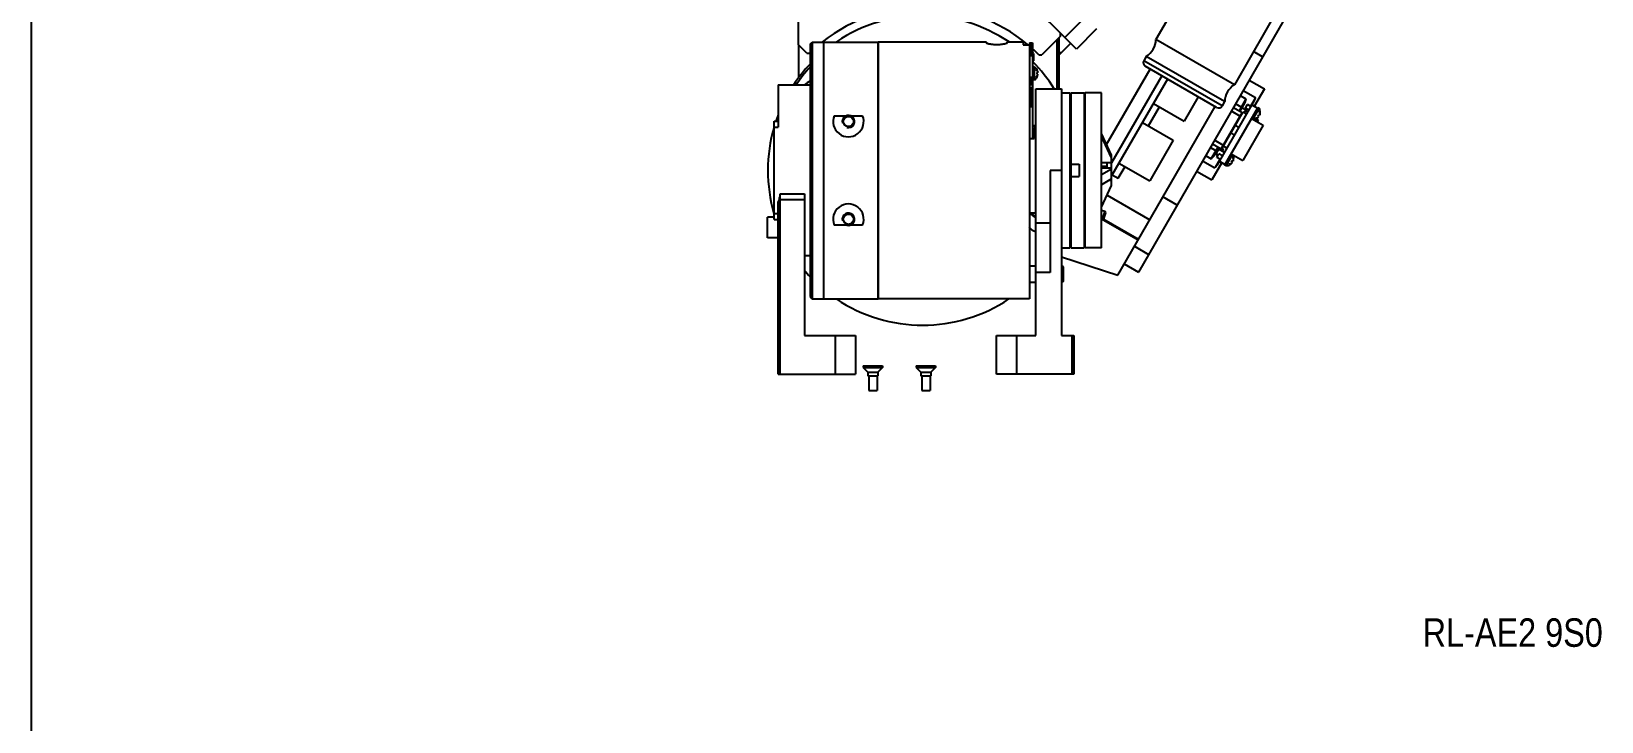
# Model space of a CAD drawing. Header units: millimetres. Extents: x 0 to 841, y 0 to 594.
# Drawn here: x 0 to 192.7, y 200.8 to 285.5 of the extents above; entities that cross this region are included whole.
import ezdxf

# ---------------------------------------------------------------- set-up
doc = ezdxf.new("R2010")
doc.units = ezdxf.units.MM
doc.header["$LTSCALE"] = 46.255
doc.layers.get('0').update_dxf_attribs({"linetype": 'CONTINUOUS'})
for name, color, linetype in [('AXIS', 7, 'CONTINUOUS'), ('COSMETIC', 7, 'CONTINUOUS'), ('NOTE', 7, 'CONTINUOUS')]:
    doc.layers.add(name, color=color, linetype=linetype)
doc.styles.add('TEXTSTYLE_2', font='txt', dxfattribs={"width": 0.85})

msp = doc.modelspace()

# ---------------------------------------------------------------- linework, layer by layer
at = {"color": 7, "linetype": 'CONTINUOUS'}
for p, q in [((0, 0), (0, 594)), ((128.25, 283.37), (100.32, 311.3)), ((94.13, 283.9), (94.13, 300.17)), ((126.31, 284.96), (126.31, 285.32)), ((128.96, 286.91), (126.84, 284.79)), ((130.73, 285.85), (128.25, 283.37)), ((95.16, 282.88), (94.13, 283.9)), ((94.13, 283.9), (94.13, 279.78)), ((95.59, 283.99), (95.84, 284.24)), ((95.59, 283.99), (95.59, 252.99)), ((95.84, 284.24), (95.84, 252.74)), ((95.84, 284.24), (97.24, 284.24)), ((121.73, 284.24), (121.73, 283.91)), ((121.73, 283.91), (122.48, 283.91)), ((122.48, 283.91), (122.48, 252.74)), ((122.48, 283.55), (122.88, 283.55)), ((122.48, 283.55), (122.88, 283.55)), ((122.88, 283.55), (122.88, 283.55)), ((126.31, 284.96), (124.01, 282.67)), ((125.88, 278.49), (125.88, 284.54)), ((126.13, 278.49), (126.13, 284.79)), ((127.54, 284.08), (126.13, 282.67)), ((147.64, 278.99), (138.02, 284.54)), ((95.16, 282.88), (95.51, 282.88)), ((97.27, 282.74), (97.24, 282.74)), ((122.48, 282.59), (122.88, 282.59)), ((122.98, 282.85), (122.88, 282.88)), ((122.98, 281.94), (122.88, 281.91)), ((122.98, 282.85), (122.98, 281.94)), ((123.66, 282.67), (123.62, 282.7)), ((123.66, 282.67), (124.01, 282.67)), ((126.31, 282.84), (126.13, 283.02)), ((146.14, 276.4), (136.53, 281.95)), ((146.45, 276.93), (136.83, 282.48)), ((151.11, 282.42), (149.99, 283.07)), ((97.27, 281.24), (97.24, 281.24)), ((123.09, 281.19), (122.88, 281.19)), ((123.09, 279.59), (122.88, 279.59)), ((123.09, 281.19), (123.09, 279.59)), ((123.43, 280.83), (123.43, 280.83)), ((123.43, 280.5), (123.53, 280.51)), ((123.53, 280.28), (123.43, 280.29)), ((123.43, 279.96), (123.43, 279.96)), ((131.96, 271.66), (137.31, 280.92)), ((138.74, 280.09), (132.58, 269.42)), ((139.43, 279.69), (132.58, 267.82)), ((145.46, 276.22), (136.71, 281.27)), ((91.65, 278.99), (91.65, 273.81)), ((91.65, 278.99), (95.59, 278.99)), ((97.27, 278.79), (97.24, 278.79)), ((122.48, 279.04), (122.88, 279.04)), ((122.48, 278.63), (122.88, 278.63)), ((122.48, 278.62), (122.88, 278.62)), ((122.48, 278.62), (122.88, 278.62)), ((122.48, 278.61), (122.88, 278.61)), ((122.88, 278.61), (122.88, 278.63)), ((123.28, 278.49), (126.43, 278.49)), ((123.28, 248.24), (123.28, 278.49)), ((126.43, 278.49), (126.43, 248.24)), ((127.58, 277.99), (129.2, 277.99)), ((127.58, 277.99), (127.58, 258.99)), ((129.33, 277.87), (129.2, 277.99)), ((129.2, 277.99), (129.2, 258.99)), ((143.2, 277.52), (141.48, 274.53)), ((148.36, 277.66), (149.05, 277.26)), ((148.73, 278.29), (150.22, 277.43)), ((97.27, 277.29), (97.24, 277.29)), ((127.58, 276.87), (127.43, 276.87)), ((127.58, 275.62), (127.43, 275.62)), ((133.33, 255.62), (145.28, 276.32)), ((137.09, 273.94), (138.44, 276.28)), ((137.71, 276.71), (141.48, 274.53)), ((150.09, 277.05), (145.5, 269.1)), ((148.58, 275.59), (146.01, 271.13)), ((146.11, 271.16), (148.69, 275.62)), ((146.46, 269.17), (150.51, 276.18)), ((148.4, 275.12), (147.27, 275.77)), ((147.52, 276.21), (148.58, 275.59)), ((148.55, 276.19), (147.77, 276.64)), ((149.05, 277.26), (148.22, 275.81)), ((148.92, 276.83), (148.3, 275.76)), ((148.56, 276.2), (149.08, 275.9)), ((148.61, 275.49), (148.58, 275.59)), ((149.12, 275.37), (148.69, 275.62)), ((148.86, 275.52), (149.16, 276.04)), ((149.05, 277.26), (148.92, 276.83)), ((148.99, 276.14), (149.24, 276.57)), ((149.42, 275.89), (148.99, 276.14)), ((149.26, 275.62), (149, 275.77)), ((149.67, 276.32), (149.24, 276.57)), ((150.22, 277.43), (149.61, 276.36)), ((149.8, 276.54), (150.49, 276.14)), ((150.05, 274.95), (150.7, 276.08)), ((150.7, 276.08), (150.51, 276.18)), ((150.81, 275.59), (150.81, 275.59)), ((91.15, 262.44), (91.15, 274.55)), ((91.15, 274.55), (91.65, 274.55)), ((91.15, 273.81), (91.65, 273.81)), ((123.28, 273.74), (123.08, 273.74)), ((123.08, 273.74), (123.08, 272.4)), ((127.58, 274.99), (127.43, 274.99)), ((136.36, 274.37), (140.13, 272.19)), ((148.2, 273.77), (147.76, 274.02)), ((151.17, 274.02), (148.67, 269.69)), ((149.74, 274.84), (151.17, 274.02)), ((149.86, 275.06), (150.56, 274.66)), ((150.38, 274.83), (150.37, 274.84)), ((150.56, 274.66), (150.43, 274.44)), ((150.62, 275.06), (150.53, 275.12)), ((150.64, 275.31), (150.73, 275.27)), ((122.48, 272.4), (123.08, 272.4)), ((123.08, 272.89), (122.88, 272.69)), ((127.53, 272.99), (127.43, 272.99)), ((127.53, 271.74), (127.43, 271.74)), ((127.58, 273.12), (127.53, 273.12)), ((127.53, 273.12), (127.53, 271.62)), ((132.58, 270.35), (131.33, 273)), ((132.58, 270.02), (131.33, 272.68)), ((140.13, 272.19), (137.25, 267.21)), ((144.95, 271.75), (146.01, 271.13)), ((146.32, 271.53), (145.2, 272.18)), ((147.65, 272.82), (147.21, 273.07)), ((127.58, 271.62), (127.53, 271.62)), ((132.58, 270.2), (132.57, 270.2)), ((132.58, 270.18), (132.57, 270.2)), ((132.58, 266.64), (132.58, 270.35)), ((144.11, 270.3), (144.81, 269.9)), ((144.7, 271.31), (145.48, 270.86)), ((144.81, 269.9), (145.64, 271.35)), ((145.11, 270.22), (144.81, 269.9)), ((145.11, 270.22), (145.73, 271.3)), ((145.86, 269.87), (145.24, 268.8)), ((145.35, 270.45), (145.73, 271.1)), ((145.61, 270.3), (145.35, 270.45)), ((145.48, 270.86), (145.56, 270.81)), ((145.49, 270.08), (145.74, 270.51)), ((145.92, 269.83), (145.49, 270.08)), ((146.42, 270.7), (145.73, 271.1)), ((146.17, 270.26), (145.74, 270.51)), ((146.11, 271.16), (146.01, 271.13)), ((146.29, 271.06), (146.16, 270.85)), ((146.72, 271.21), (146.29, 271.46)), ((146.65, 269.06), (147.43, 270.4)), ((147.24, 270.51), (148.67, 269.69)), ((147.56, 269.96), (147.56, 269.96)), ((97.27, 269.24), (97.24, 269.24)), ((126.43, 268.49), (125.03, 268.49)), ((125.03, 268.49), (125.03, 255.94)), ((127.58, 269.24), (128.58, 269.24)), ((128.58, 269.24), (128.58, 267.74)), ((131.33, 269.44), (132.58, 269.44)), ((131.33, 268.99), (131.98, 268.99)), ((131.33, 268.8), (132.58, 268.8)), ((132.58, 268.65), (131.33, 267.93)), ((131.98, 269.44), (131.98, 268.8)), ((132.58, 268.06), (132.57, 268.04)), ((132.58, 268.04), (132.57, 268.04)), ((132.58, 268.02), (132.57, 268.04)), ((132.66, 267.96), (133.39, 267.53)), ((133.39, 267.53), (134.22, 268.96)), ((133.48, 269.39), (137.25, 267.21)), ((143.75, 269.66), (145.24, 268.8)), ((145.8, 269.61), (146.49, 269.21)), ((146.65, 269.06), (146.46, 269.17)), ((147.13, 269.21), (147.12, 269.21)), ((147.37, 269.44), (147.28, 269.49)), ((147.39, 269.68), (147.48, 269.64)), ((97.27, 267.74), (97.24, 267.74)), ((127.58, 267.74), (128.58, 267.74)), ((132.58, 267.44), (131.33, 266.73)), ((131.33, 263.99), (132.58, 266.64)), ((132.58, 267.23), (132.21, 267.23)), ((91.65, 243.49), (91.65, 264.6)), ((91.77, 264.92), (94.9, 264.92)), ((91.9, 265.61), (94.9, 265.61)), ((91.9, 243.49), (91.9, 265.61)), ((94.9, 265.61), (94.9, 248.24)), ((127.53, 265.24), (127.43, 265.24)), ((127.58, 265.37), (127.53, 265.37)), ((127.53, 265.37), (127.53, 263.87)), ((132.02, 265.44), (137.25, 262.42)), ((140.61, 264.23), (138.88, 265.23)), ((91.15, 262.74), (90.34, 262.74)), ((90.34, 260.2), (90.34, 262.74)), ((91.15, 263.18), (91.65, 263.18)), ((91.15, 262.44), (91.65, 262.44)), ((127.53, 263.99), (127.43, 263.99)), ((127.58, 263.87), (127.53, 263.87)), ((131.33, 263.6), (131.73, 263.48)), ((131.33, 262.55), (135.83, 259.95)), ((131.73, 263.48), (131.41, 262.5)), ((131.82, 263.29), (131.54, 262.43)), ((131.73, 263.48), (131.82, 263.29)), ((91.65, 260.2), (90.34, 260.2)), ((123.28, 262.07), (125.03, 262.07)), ((127.58, 261.99), (127.43, 261.99)), ((127.58, 261.37), (127.43, 261.37)), ((135.66, 260.16), (135.61, 260.08)), ((135.66, 260.16), (135.88, 260.04)), ((97.27, 259.7), (97.24, 259.7)), ((127.58, 260.12), (127.43, 260.12)), ((127.58, 258.99), (129.2, 258.99)), ((129.33, 259.12), (129.2, 258.99)), ((135.38, 259.17), (137.11, 258.17)), ((95.59, 257.99), (94.9, 257.99)), ((97.27, 258.2), (97.24, 258.2)), ((123.28, 256.74), (122.48, 256.74)), ((126.43, 257.86), (133.33, 255.62)), ((126.68, 256.66), (126.43, 256.73)), ((126.68, 254.83), (126.68, 256.66)), ((134.13, 257.01), (135.86, 256.01)), ((97.27, 255.74), (97.24, 255.74)), ((123.28, 254.74), (122.48, 254.74)), ((125.03, 255.94), (123.28, 255.94)), ((126.68, 254.83), (126.43, 254.76)), ((95.59, 252.99), (95.84, 252.74)), ((95.84, 252.74), (97.24, 252.74)), ((97.27, 254.24), (97.24, 254.24)), ((94.9, 248.24), (101.15, 248.24)), ((98.65, 248.24), (98.65, 243.49)), ((101.15, 248.24), (101.15, 243.49)), ((118.43, 248.24), (123.28, 248.24)), ((118.43, 243.49), (118.43, 248.24)), ((120.93, 243.49), (120.93, 248.24)), ((126.43, 248.24), (127.93, 248.24)), ((127.68, 248.24), (127.68, 243.49)), ((127.93, 248.24), (127.93, 243.49)), ((91.65, 243.49), (101.15, 243.49)), ((102.1, 244.49), (104.45, 244.49)), ((102.1, 244.49), (102.1, 244.29)), ((102.1, 244.29), (104.45, 244.29)), ((102.1, 244.29), (102.65, 243.74)), ((102.65, 243.74), (103.9, 243.74)), ((102.65, 243.74), (102.65, 243.29)), ((102.65, 243.29), (103.9, 243.29)), ((102.77, 243.29), (102.77, 241.49)), ((103.79, 243.29), (103.79, 241.49)), ((104.45, 244.29), (103.9, 243.74)), ((103.9, 243.74), (103.9, 243.29)), ((104.45, 244.49), (104.45, 244.29)), ((108.6, 244.49), (110.95, 244.49)), ((108.6, 244.49), (108.6, 244.29)), ((108.6, 244.29), (110.95, 244.29)), ((108.6, 244.29), (109.15, 243.74)), ((109.15, 243.74), (110.4, 243.74)), ((109.15, 243.74), (109.15, 243.29)), ((109.15, 243.29), (110.4, 243.29)), ((109.27, 243.29), (109.27, 241.49)), ((110.29, 243.29), (110.29, 241.49)), ((110.95, 244.29), (110.4, 243.74)), ((110.4, 243.74), (110.4, 243.29)), ((110.95, 244.49), (110.95, 244.29)), ((127.93, 243.49), (118.43, 243.49)), ((102.77, 241.49), (103.79, 241.49)), ((109.27, 241.49), (110.29, 241.49))]:
    msp.add_line(p, q, dxfattribs=at)
at = {"color": 3, "linetype": 'CONTINUOUS'}
msp.add_line((154.38, 288.09), (135.86, 256.01), dxfattribs=at)
at = {"color": 6, "linetype": 'CONTINUOUS'}
for p, q in [((122.48, 284.15), (122.88, 284.15)), ((122.48, 284.15), (122.48, 283.91)), ((122.48, 284.13), (122.88, 284.13)), ((122.48, 284.05), (122.88, 284.05)), ((122.48, 283.93), (122.88, 283.93)), ((122.48, 283.76), (122.88, 283.76)), ((122.48, 283.52), (122.88, 283.52)), ((122.48, 283.43), (122.88, 283.43)), ((122.48, 283.31), (122.88, 283.31)), ((122.88, 284.15), (122.88, 283.55)), ((122.88, 283.55), (122.88, 278.63)), ((122.48, 283.15), (122.88, 283.15)), ((122.48, 282.98), (122.88, 282.98)), ((122.48, 282.79), (122.88, 282.79)), ((122.48, 279.93), (122.88, 279.93)), ((122.48, 279.74), (122.88, 279.74)), ((122.48, 279.55), (122.88, 279.55)), ((122.48, 279.37), (122.88, 279.37)), ((122.48, 279.22), (122.88, 279.22)), ((122.48, 279.1), (122.88, 279.1)), ((122.48, 279.03), (122.88, 279.03)), ((122.48, 278.67), (122.88, 278.67)), ((122.48, 278.53), (122.88, 278.53)), ((122.48, 278.38), (122.88, 278.38)), ((122.48, 278.2), (122.88, 278.2)), ((122.48, 278), (122.88, 278)), ((122.48, 277.78), (122.88, 277.78)), ((122.48, 277.55), (122.88, 277.55)), ((122.88, 278.61), (122.88, 272.4)), ((122.48, 277.32), (122.88, 277.32)), ((122.48, 277.08), (122.88, 277.08)), ((122.48, 276.85), (122.88, 276.85)), ((122.48, 276.63), (122.88, 276.63)), ((122.48, 276.43), (122.88, 276.43)), ((122.48, 276.35), (122.88, 276.35))]:
    msp.add_line(p, q, dxfattribs=at)
at = {"color": 2, "linetype": 'CONTINUOUS'}
msp.add_line((131.33, 262.66), (135.66, 260.16), dxfattribs=at)
at = {"color": 7, "linetype": 'CONTINUOUS'}
for centre, radius, start, end in [((109.48, 268.56), 20, 50.238, 128.2529), ((109.38, 268.49), 19, 56.0587, 123.8461), ((109.48, 268.56), 20, 45, 47.9835), ((135.52, 284.61), 2.5, 301.6424, 358.3576), ((109.38, 268.49), 19, 136.6546, 146.3687), ((109.48, 268.56), 20, 133.9984, 134.2926), ((109.38, 268.49), 19, 31.7579, 44.6033), ((136.96, 281.7), 0.5, 150, 240), ((109.38, 268.49), 18.75, 137.4499, 145.892), ((100.38, 271.12), 9.62, 119.9335, 124.92), ((122.6, 280.39), 0.94, 27.7518, 58.3634), ((122.6, 280.39), 0.94, 301.6366, 332.2482), ((122.59, 280.39), 0.943, 7.2142, 27.483), ((122.43, 280.39), 1.01, 353.7961, 6.2039), ((122.59, 280.39), 0.943, 332.517, 352.7858), ((148.95, 276.86), 2.5, 121.6424, 178.3576), ((145.71, 276.65), 0.5, 240, 330), ((149.87, 275.63), 0.94, 357.8375, 28.3634), ((149.86, 275.64), 0.943, 337.2142, 357.483), ((109.38, 268.49), 19, 163.7398, 196.2494), ((100.38, 271.12), 9.62, 163.5922, 163.7398), ((109.38, 268.49), 19, 159.1897, 161.3732), ((100.38, 271.12), 9.62, 155.2261, 159.0368), ((123.38, 272.99), 1, 95.8604, 120.1246), ((149.87, 275.63), 0.94, 297.8014, 302.1625), ((149.87, 275.63), 0.942, 302.5126, 306.7375), ((149.86, 275.63), 0.942, 306.7386, 310.5129), ((149.86, 275.63), 0.943, 310.5136, 313.9165), ((149.86, 275.64), 0.943, 313.9172, 317.0349), ((149.72, 275.72), 1, 323.7815, 336.2185), ((149.86, 275.64), 0.943, 317.0353, 319.9593), ((149.86, 275.64), 0.944, 319.9597, 322.7814), ((146.61, 270.01), 0.943, 337.2142, 357.483), ((146.62, 270), 0.94, 357.8375, 23.1272), ((146.62, 270), 0.94, 271.6366, 302.1625), ((146.62, 270), 0.942, 302.5126, 306.7375), ((146.61, 270.01), 0.942, 306.7386, 310.5129), ((146.61, 270.01), 0.943, 310.5136, 313.9165), ((146.61, 270.01), 0.943, 313.9172, 317.0349), ((146.47, 270.09), 1, 323.7815, 336.2185), ((146.61, 270.01), 0.943, 317.0353, 319.9593), ((146.61, 270.01), 0.944, 319.9597, 322.7814), ((121.72, 261.37), 2, 38.6323, 67.6459), ((123.38, 261.99), 1, 204.9111, 264.1396), ((109.38, 268.49), 19, 220.2465, 223.3209), ((109.38, 268.49), 19, 236.1232, 303.8957)]:
    msp.add_arc(centre, radius, start, end, dxfattribs=at)
at = {"color": 2, "linetype": 'CONTINUOUS'}
for centre in [(100.27, 274.49), (100.27, 262.49)]:
    msp.add_arc(centre, 0.75, 255, 195, dxfattribs=at)
at = {"color": 7, "linetype": 'CONTINUOUS'}
for centre, major_axis, ratio, start_param, end_param in [((151.39, 277.06), (1.28, 0.34), 0.795395, 2.469666, 2.825087), ((146.14, 267.97), (-0.34, 1.28), 0.795395, 0.316505, 0.671927), ((81.9, 268.49), (0, 10.5), 1, -1.951048, -1.917786)]:
    msp.add_ellipse(centre, major_axis=major_axis, ratio=ratio, start_param=start_param, end_param=end_param, dxfattribs=at)
msp.add_open_spline([(91.77, 264.92), (91.79, 264.98), (91.86, 265.2), (91.9, 265.44), (91.9, 265.61)], degree=3, knots=[0, 0, 0, 0, 0.249136, 1, 1, 1, 1], dxfattribs=at)
at = {"layer": 'AXIS', "color": 7, "linetype": 'CONTINUOUS'}
for p, q in [((143.83, 294.59), (138.02, 284.54)), ((153.44, 289.04), (147.64, 278.99)), ((95.84, 284.24), (97.24, 284.24)), ((97.24, 252.74), (97.24, 284.24)), ((97.27, 252.74), (97.27, 284.24)), ((97.27, 284.24), (103.92, 284.24)), ((103.92, 252.74), (103.92, 284.24)), ((103.93, 283.49), (103.92, 283.49)), ((117.23, 284.24), (103.93, 284.24)), ((103.93, 284.24), (103.93, 252.74)), ((117.23, 284.24), (117.23, 284.12)), ((121.73, 284.24), (119.73, 284.24)), ((119.73, 284.24), (119.73, 284.12)), ((136.83, 282.48), (136.53, 281.95)), ((97.24, 280.4), (97.27, 280.4)), ((149.46, 279.56), (151.32, 278.49)), ((126.43, 277.99), (127.43, 277.99)), ((127.43, 277.99), (127.43, 258.99)), ((131.33, 277.99), (129.33, 277.99)), ((129.33, 258.99), (129.33, 277.99)), ((131.33, 258.99), (131.33, 277.99)), ((151.32, 278.49), (150.12, 276.41)), ((146.45, 276.93), (146.14, 276.4)), ((149.82, 276.58), (150.12, 276.41)), ((98.53, 275.2), (102.01, 275.2)), ((123.08, 273.74), (123.28, 273.74)), ((127.58, 274.99), (127.43, 274.99)), ((146.11, 271.16), (146.29, 271.06)), ((143.01, 268.39), (144.87, 267.32)), ((146.07, 269.39), (144.87, 267.32)), ((145.77, 269.57), (146.07, 269.39)), ((123.28, 263.24), (122.48, 263.24)), ((98.53, 261.79), (102.01, 261.79)), ((127.58, 261.99), (127.43, 261.99)), ((126.43, 258.99), (127.43, 258.99)), ((131.33, 258.99), (129.33, 258.99)), ((97.24, 256.59), (97.27, 256.59)), ((95.84, 252.74), (97.24, 252.74)), ((97.27, 252.74), (103.92, 252.74)), ((103.93, 253.49), (103.92, 253.49)), ((122.48, 252.74), (103.93, 252.74))]:
    msp.add_line(p, q, dxfattribs=at)
for centre in [(100.27, 274.49), (100.27, 262.49)]:
    msp.add_circle(centre, 0.625, dxfattribs=at)
for centre, radius, start, end in [((100.27, 274.49), 1.88, 157.8082, 22.1918), ((100.27, 262.49), 1.88, 337.8082, 202.1918), ((121.72, 261.37), 2.05, 40.0647, 67.018)]:
    msp.add_arc(centre, radius, start, end, dxfattribs=at)
msp.add_open_spline([(119.73, 284.12), (119.73, 284.1), (119.69, 284.07), (119.62, 284.04), (119.51, 284.01), (119.28, 283.96), (118.94, 283.92), (118.48, 283.9), (118.02, 283.92), (117.67, 283.96), (117.45, 284.01), (117.34, 284.04), (117.27, 284.07), (117.23, 284.1), (117.23, 284.12)], degree=3, knots=[0, 0, 0, 0, 0.015838, 0.046519, 0.093161, 0.154587, 0.313186, 0.500002, 0.686817, 0.845416, 0.90684, 0.953482, 0.984162, 1, 1, 1, 1], dxfattribs=at)
at = {"layer": 'COSMETIC', "color": 7, "linetype": 'CONTINUOUS'}
for points in [[(123.26, 280.87), (123.27, 280.86), (123.28, 280.85), (123.3, 280.84), (123.31, 280.83), (123.31, 280.83), (123.32, 280.82), (123.32, 280.82), (123.32, 280.82), (123.33, 280.82), (123.33, 280.82), (123.33, 280.81), (123.34, 280.81), (123.34, 280.8), (123.35, 280.79), (123.36, 280.79), (123.37, 280.78), (123.37, 280.77), (123.38, 280.77), (123.38, 280.77), (123.38, 280.77), (123.38, 280.77), (123.38, 280.76), (123.39, 280.76), (123.39, 280.75), (123.4, 280.74), (123.41, 280.73), (123.42, 280.72), (123.42, 280.72), (123.43, 280.71), (123.43, 280.71), (123.43, 280.71), (123.43, 280.71), (123.43, 280.71), (123.43, 280.7), (123.44, 280.7), (123.44, 280.7), (123.44, 280.69), (123.45, 280.68), (123.45, 280.67), (123.46, 280.66), (123.47, 280.66), (123.47, 280.65), (123.47, 280.65), (123.47, 280.65), (123.47, 280.64), (123.47, 280.64), (123.48, 280.64), (123.48, 280.63), (123.48, 280.62), (123.49, 280.61), (123.49, 280.6), (123.5, 280.59), (123.5, 280.59), (123.5, 280.59), (123.5, 280.58), (123.5, 280.58), (123.5, 280.58), (123.51, 280.58), (123.51, 280.57), (123.51, 280.56), (123.51, 280.55), (123.52, 280.53), (123.52, 280.52), (123.53, 280.51)], [(123.26, 279.92), (123.27, 279.93), (123.28, 279.94), (123.3, 279.95), (123.31, 279.96), (123.31, 279.96), (123.32, 279.97), (123.32, 279.97), (123.32, 279.97), (123.33, 279.97), (123.33, 279.97), (123.33, 279.98), (123.34, 279.98), (123.34, 279.99), (123.35, 280), (123.36, 280), (123.37, 280.01), (123.37, 280.02), (123.38, 280.02), (123.38, 280.02), (123.38, 280.02), (123.38, 280.02), (123.38, 280.03), (123.39, 280.03), (123.39, 280.04), (123.4, 280.05), (123.41, 280.06), (123.42, 280.07), (123.42, 280.07), (123.43, 280.08), (123.43, 280.08), (123.43, 280.08), (123.43, 280.08), (123.43, 280.08), (123.43, 280.09), (123.44, 280.09), (123.44, 280.09), (123.44, 280.1), (123.45, 280.11), (123.45, 280.12), (123.46, 280.13), (123.47, 280.13), (123.47, 280.14), (123.47, 280.14), (123.47, 280.14), (123.47, 280.15), (123.47, 280.15), (123.48, 280.15), (123.48, 280.16), (123.48, 280.17), (123.49, 280.18), (123.49, 280.19), (123.5, 280.19), (123.5, 280.2), (123.5, 280.2), (123.5, 280.21), (123.5, 280.21), (123.5, 280.21), (123.51, 280.21), (123.51, 280.22), (123.51, 280.23), (123.51, 280.24), (123.52, 280.26), (123.52, 280.27), (123.53, 280.28)], [(150.68, 275.71), (150.68, 275.7), (150.69, 275.69), (150.7, 275.67), (150.7, 275.66), (150.71, 275.65), (150.71, 275.64), (150.71, 275.64), (150.71, 275.64), (150.71, 275.63), (150.71, 275.63), (150.71, 275.63), (150.72, 275.62), (150.72, 275.61), (150.72, 275.6), (150.73, 275.59), (150.73, 275.58), (150.73, 275.57), (150.73, 275.57), (150.73, 275.57), (150.73, 275.56), (150.73, 275.56), (150.74, 275.56), (150.74, 275.55), (150.74, 275.54), (150.74, 275.53), (150.74, 275.52), (150.74, 275.51), (150.75, 275.5), (150.75, 275.49), (150.75, 275.49), (150.75, 275.49), (150.75, 275.49), (150.75, 275.48), (150.75, 275.48), (150.75, 275.48), (150.75, 275.47), (150.75, 275.46), (150.75, 275.46), (150.75, 275.44), (150.75, 275.43), (150.75, 275.42), (150.75, 275.42), (150.75, 275.41), (150.75, 275.41), (150.75, 275.41), (150.75, 275.41), (150.75, 275.4), (150.75, 275.4), (150.75, 275.39), (150.75, 275.38), (150.75, 275.36), (150.75, 275.36), (150.75, 275.35), (150.75, 275.35), (150.75, 275.34), (150.75, 275.34), (150.75, 275.34), (150.75, 275.33), (150.75, 275.33), (150.74, 275.32), (150.74, 275.31), (150.74, 275.29), (150.74, 275.28), (150.73, 275.27)], [(150.21, 274.89), (150.22, 274.89), (150.23, 274.89), (150.25, 274.9), (150.26, 274.9), (150.27, 274.9), (150.28, 274.9), (150.28, 274.9), (150.29, 274.9), (150.29, 274.9), (150.29, 274.9), (150.3, 274.9), (150.3, 274.9), (150.31, 274.91), (150.32, 274.91), (150.34, 274.91), (150.35, 274.91), (150.35, 274.92), (150.36, 274.92), (150.36, 274.92), (150.36, 274.92), (150.36, 274.92), (150.37, 274.92), (150.37, 274.92), (150.38, 274.93), (150.39, 274.93), (150.41, 274.93), (150.42, 274.94), (150.42, 274.94), (150.43, 274.94), (150.43, 274.94), (150.43, 274.94), (150.44, 274.94), (150.44, 274.95), (150.44, 274.95), (150.44, 274.95), (150.45, 274.95), (150.45, 274.95), (150.46, 274.96), (150.47, 274.96), (150.48, 274.97), (150.49, 274.97), (150.5, 274.97), (150.5, 274.98), (150.5, 274.98), (150.5, 274.98), (150.51, 274.98), (150.51, 274.98), (150.51, 274.99), (150.52, 274.99), (150.53, 275), (150.54, 275), (150.55, 275.01), (150.55, 275.01), (150.56, 275.01), (150.56, 275.02), (150.56, 275.02), (150.56, 275.02), (150.57, 275.02), (150.57, 275.02), (150.58, 275.03), (150.59, 275.04), (150.6, 275.05), (150.61, 275.06), (150.62, 275.06)], [(147.43, 270.08), (147.43, 270.07), (147.44, 270.06), (147.45, 270.04), (147.45, 270.03), (147.46, 270.02), (147.46, 270.01), (147.46, 270.01), (147.46, 270.01), (147.46, 270.01), (147.46, 270), (147.46, 270), (147.47, 269.99), (147.47, 269.98), (147.47, 269.97), (147.48, 269.96), (147.48, 269.95), (147.48, 269.94), (147.48, 269.94), (147.48, 269.94), (147.48, 269.93), (147.48, 269.93), (147.49, 269.93), (147.49, 269.92), (147.49, 269.91), (147.49, 269.9), (147.49, 269.89), (147.49, 269.88), (147.5, 269.87), (147.5, 269.86), (147.5, 269.86), (147.5, 269.86), (147.5, 269.86), (147.5, 269.85), (147.5, 269.85), (147.5, 269.85), (147.5, 269.84), (147.5, 269.84), (147.5, 269.83), (147.5, 269.82), (147.5, 269.8), (147.5, 269.79), (147.5, 269.79), (147.5, 269.78), (147.5, 269.78), (147.5, 269.78), (147.5, 269.78), (147.5, 269.77), (147.5, 269.77), (147.5, 269.76), (147.5, 269.75), (147.5, 269.74), (147.5, 269.73), (147.5, 269.72), (147.5, 269.72), (147.5, 269.71), (147.5, 269.71), (147.5, 269.71), (147.5, 269.7), (147.5, 269.7), (147.49, 269.69), (147.49, 269.68), (147.49, 269.66), (147.49, 269.65), (147.48, 269.64)], [(146.96, 269.26), (146.97, 269.26), (146.98, 269.26), (147, 269.27), (147.01, 269.27), (147.02, 269.27), (147.03, 269.27), (147.03, 269.27), (147.04, 269.27), (147.04, 269.27), (147.04, 269.27), (147.05, 269.27), (147.05, 269.27), (147.06, 269.28), (147.07, 269.28), (147.09, 269.28), (147.1, 269.29), (147.1, 269.29), (147.11, 269.29), (147.11, 269.29), (147.11, 269.29), (147.11, 269.29), (147.12, 269.29), (147.12, 269.29), (147.13, 269.3), (147.14, 269.3), (147.16, 269.3), (147.17, 269.31), (147.17, 269.31), (147.18, 269.31), (147.18, 269.31), (147.18, 269.31), (147.19, 269.32), (147.19, 269.32), (147.19, 269.32), (147.19, 269.32), (147.2, 269.32), (147.2, 269.32), (147.21, 269.33), (147.22, 269.33), (147.23, 269.34), (147.24, 269.34), (147.25, 269.35), (147.25, 269.35), (147.25, 269.35), (147.25, 269.35), (147.26, 269.35), (147.26, 269.35), (147.26, 269.36), (147.27, 269.36), (147.28, 269.37), (147.29, 269.37), (147.3, 269.38), (147.3, 269.38), (147.31, 269.39), (147.31, 269.39), (147.31, 269.39), (147.31, 269.39), (147.32, 269.39), (147.32, 269.4), (147.33, 269.4), (147.34, 269.41), (147.35, 269.42), (147.36, 269.43), (147.37, 269.44)]]:
    msp.add_open_spline(points, degree=3, knots=[0, 0, 0, 0, 0.0625, 0.09375, 0.125, 0.140625, 0.15625, 0.164062, 0.167969, 0.171875, 0.179688, 0.1875, 0.203125, 0.21875, 0.25, 0.28125, 0.296875, 0.3125, 0.320312, 0.328125, 0.332031, 0.335938, 0.34375, 0.359375, 0.375, 0.40625, 0.4375, 0.453125, 0.46875, 0.484375, 0.492188, 0.496094, 0.5, 0.503906, 0.507812, 0.515625, 0.53125, 0.546875, 0.5625, 0.59375, 0.625, 0.640625, 0.65625, 0.664062, 0.667969, 0.671875, 0.679688, 0.6875, 0.703125, 0.71875, 0.75, 0.78125, 0.796875, 0.8125, 0.820312, 0.828125, 0.832031, 0.835938, 0.84375, 0.859375, 0.875, 0.90625, 0.9375, 1, 1, 1, 1], dxfattribs=at)

# ---------------------------------------------------------------- texts
at = {"layer": 'NOTE', "color": 2, "linetype": 'CONTINUOUS', "insert": (170.75, 213.51), "char_height": 3.5, "width": 39.7906, "attachment_point": 1, "line_spacing_factor": 0.9, "style": 'TEXTSTYLE_2'}
msp.add_mtext('RL-AE2 9S0', dxfattribs=at)

doc.saveas('drawing.dxf')
